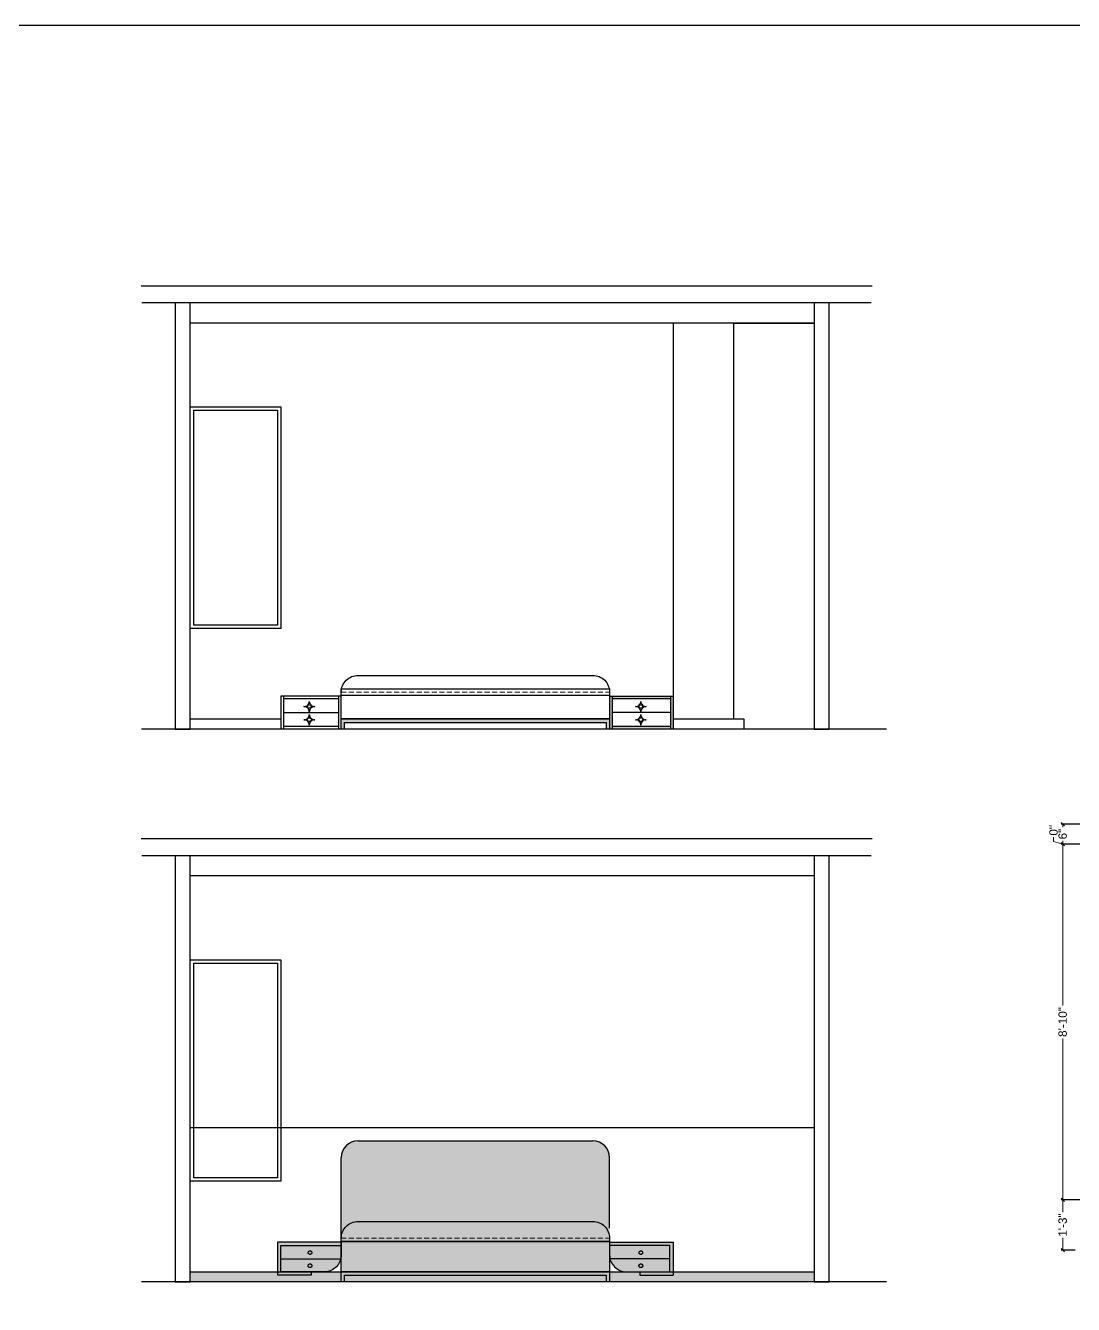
# Model space of a CAD drawing. Header units: millimetres. Extents: x 56222 to 3066687, y -650199 to -121287.
# Drawn here: x 128868.4 to 129180.8, y -182703.3 to -182322.3 of the extents above; entities that cross this region are included whole.
import ezdxf

# ---------------------------------------------------------------- set-up
doc = ezdxf.new("R2010")
doc.units = ezdxf.units.MM
doc.header["$MEASUREMENT"] = 0
doc.header["$PDMODE"] = 35
doc.linetypes.add('ACAD_ISO02W100', pattern=[15, 12, -3])
doc.linetypes.add('DASHED', pattern=[0.75, 0.5, -0.25])
doc.layers.get('Defpoints').update_dxf_attribs({"color": 220})
for name, color, linetype, lineweight in [('@~LEVEL GRID LINE', 43, 'ACAD_ISO02W100', 9), ('dim05', 1, 'Continuous', 13), ('ELEVATION', 250, 'Continuous', 9), ('FURNI', 25, 'Continuous', 5), ('FURNITURE', 32, 'Continuous', 9), ('SECTION ( SLAB PLine )', 104, 'Continuous', 30), ('TILE', 14, 'Continuous', 9), ('wall', 7, 'Continuous', 30), ('XX~SLAB ( BEAM )~ ( DIM )', 7, 'Continuous', 9)]:
    doc.layers.add(name, color=color, linetype=linetype, lineweight=lineweight)
doc.layers.add('AR HATCH-7', color=7, linetype='Continuous')
doc.styles.add('Arial', font='arial.ttf')
doc.styles.get("Standard").update_dxf_attribs({"font": 'arial.ttf', "height": 6})
doc.dimstyles.new('ISO-25', dxfattribs={"dimtxt": 2.5, "dimasz": 1, "dimexe": 0.5, "dimexo": 1, "dimtad": 0, "dimdec": 1, "dimlunit": 4, "dimtxsty": 'Standard', "dimblk": 'OBLIQUE', "dimcen": 2.5, "dimclrd": 1, "dimclre": 1, "dimclrt": 5, "dimadec": 0, "dimazin": 0, "dimtfac": 1, "dimtdec": 1, "dimtmove": 0, "dimatfit": 3, "dimfxl": 1, "dimlwd": -1, "dimarcsym": 0})

# ---------------------------------------------------------------- blocks, each defined once
blk = doc.blocks.new('_Oblique')
at = {"layer": 'wall', "color": 0, "lineweight": -2}
blk.add_line((-0.5, -0.5), (0.5, 0.5), dxfattribs=at)
blk = doc.blocks.new('*D238')
at = {"layer": 'Defpoints', "color": 0, "lineweight": 30, "transparency": 16777216}
for p in [(129191.34, -182560.18), (129177.59, -182566.18), (129191.34, -182566.18)]:
    blk.add_point(p, dxfattribs=at)
at = {"layer": 'dim05', "color": 1, "linetype": 'Continuous', "lineweight": -2, "transparency": 16777216}
for p, q in [((129190.34, -182560.18), (129177.09, -182560.18)), ((129190.34, -182566.18), (129177.09, -182566.18))]:
    blk.add_line(p, q, dxfattribs=at)
at = {"layer": 'dim05', "color": 1, "linetype": 'Continuous', "transparency": 16777216}
for p, q in [((129177.59, -182560.18), (129177.59, -182561.11)), ((129177.59, -182566.18), (129177.59, -182565.25))]:
    blk.add_line(p, q, dxfattribs=at)
at = {"layer": 'dim05', "color": 1, "transparency": 16777216}
for p, rotation in [((129177.59, -182560.18), 90), ((129177.59, -182566.18), 270)]:
    blk.add_blockref('_Oblique', p, dxfattribs=dict(at, rotation=rotation))
at = {"layer": 'dim05', "color": 5, "lineweight": 25, "transparency": 16777216, "insert": (129177.59, -182563.18), "char_height": 2.5, "attachment_point": 5, "rotation": 90, "style": 'Arial'}
blk.add_mtext('6"', dxfattribs=at)
blk = doc.blocks.new('*D239')
at = {"layer": 'Defpoints', "color": 0, "lineweight": 30, "transparency": 16777216}
for p in [(129177.59, -182566.18), (129191.34, -182566.18), (129194.94, -182566.18)]:
    blk.add_point(p, dxfattribs=at)
at = {"layer": 'dim05', "color": 1, "linetype": 'Continuous', "transparency": 16777216}
for p, q in [((129174.87, -182565.37), (129174.87, -182564.12)), ((129177.59, -182566.18), (129174.87, -182565.37)), ((129177.59, -182566.18), (129177.59, -182565.18)), ((129177.59, -182566.18), (129177.59, -182567.18))]:
    blk.add_line(p, q, dxfattribs=at)
at = {"layer": 'dim05', "color": 1, "linetype": 'Continuous', "lineweight": -2, "transparency": 16777216}
for p in [(129190.34, -182566.18), (129193.94, -182566.18)]:
    blk.add_line(p, (129177.09, -182566.18), dxfattribs=at)
at = {"layer": 'dim05', "color": 1, "transparency": 16777216}
for rotation in [90, 270]:
    blk.add_blockref('_Oblique', (129177.59, -182566.18), dxfattribs=dict(at, rotation=rotation))
at = {"layer": 'dim05', "color": 5, "lineweight": 25, "transparency": 16777216, "insert": (129174.87, -182562.05), "char_height": 2.5, "attachment_point": 5, "rotation": 90, "style": 'Arial'}
blk.add_mtext('0"', dxfattribs=at)
blk = doc.blocks.new('*D240')
at = {"layer": 'Defpoints', "color": 0, "lineweight": 30, "transparency": 16777216}
for p in [(129194.94, -182566.18), (129177.59, -182672.18), (129194.34, -182672.18)]:
    blk.add_point(p, dxfattribs=at)
at = {"layer": 'dim05', "color": 1, "linetype": 'Continuous', "lineweight": -2, "transparency": 16777216}
for p, q in [((129193.94, -182566.18), (129177.09, -182566.18)), ((129193.34, -182672.18), (129177.09, -182672.18))]:
    blk.add_line(p, q, dxfattribs=at)
at = {"layer": 'dim05', "color": 1, "linetype": 'Continuous', "transparency": 16777216}
for p, q in [((129177.59, -182566.18), (129177.59, -182614.26)), ((129177.59, -182672.18), (129177.59, -182624.1))]:
    blk.add_line(p, q, dxfattribs=at)
at = {"layer": 'dim05', "color": 1, "transparency": 16777216}
for p, rotation in [((129177.59, -182566.18), 90), ((129177.59, -182672.18), 270)]:
    blk.add_blockref('_Oblique', p, dxfattribs=dict(at, rotation=rotation))
at = {"layer": 'dim05', "color": 5, "lineweight": 25, "transparency": 16777216, "insert": (129177.59, -182619.18), "char_height": 2.5, "attachment_point": 5, "rotation": 90, "style": 'Arial'}
blk.add_mtext('8\'-10"', dxfattribs=at)
blk = doc.blocks.new('*D241')
at = {"layer": 'Defpoints', "color": 0, "lineweight": 30, "transparency": 16777216}
for p in [(129194.34, -182672.18), (129177.59, -182687.18), (129182.34, -182687.18)]:
    blk.add_point(p, dxfattribs=at)
at = {"layer": 'dim05', "color": 1, "linetype": 'Continuous', "lineweight": -2, "transparency": 16777216}
for p, q in [((129193.34, -182672.18), (129177.09, -182672.18)), ((129181.34, -182687.18), (129177.09, -182687.18))]:
    blk.add_line(p, q, dxfattribs=at)
at = {"layer": 'dim05', "color": 1, "linetype": 'Continuous', "transparency": 16777216}
for p, q in [((129177.59, -182672.18), (129177.59, -182675.85)), ((129177.59, -182687.18), (129177.59, -182683.51))]:
    blk.add_line(p, q, dxfattribs=at)
at = {"layer": 'dim05', "color": 1, "transparency": 16777216}
for p, rotation in [((129177.59, -182672.18), 90), ((129177.59, -182687.18), 270)]:
    blk.add_blockref('_Oblique', p, dxfattribs=dict(at, rotation=rotation))
at = {"layer": 'dim05', "color": 5, "lineweight": 25, "transparency": 16777216, "insert": (129177.59, -182679.68), "char_height": 2.5, "attachment_point": 5, "rotation": 90, "style": 'Arial'}
blk.add_mtext('1\'-3"', dxfattribs=at)

msp = doc.modelspace()

# ---------------------------------------------------------------- hatches: boundary and pattern name
at = {"layer": 'AR HATCH-7', "lineweight": 30, "true_color": 0x000000, "transparency": 33554605}
h = msp.add_hatch(color=18, dxfattribs=at)
h.dxf.hatch_style = 1
h.paths.add_polyline_path([(129061.518, -182522.095), (129060.715, -182522.095), (129060.715, -182531.884), (129061.518, -182531.884)])
h.paths.add_polyline_path([(129060.715, -182531.134), (129043.268, -182531.134), (129043.268, -182531.884), (129060.715, -182531.884)])
h.paths.add_polyline_path([(129043.268, -182522.095), (129042.518, -182522.095), (129042.518, -182528.884), (129042.518, -182531.884), (129043.268, -182531.884), (129043.268, -182531.134)])
h.paths.add_polyline_path([(129060.715, -182522.095), (129043.268, -182522.095), (129043.268, -182522.845), (129060.715, -182522.845)])
at = {"layer": 'AR HATCH-7', "lineweight": 30, "true_color": 0x000000, "transparency": 33554687}
h = msp.add_hatch(color=18, dxfattribs=at)
h.dxf.hatch_style = 1
h.paths.add_polyline_path([(129042.518, -182528.884), (128962.518, -182528.884), (128962.518, -182531.884), (128963.518, -182531.884), (128963.518, -182529.884), (129041.518, -182529.884), (129041.518, -182531.884), (129042.518, -182531.884)])
at = {"layer": 'AR HATCH-7', "lineweight": 30, "true_color": 0xcecce6, "transparency": 33554531}
h = msp.add_hatch(color=254, dxfattribs=at)
h.dxf.hatch_style = 1
h.paths.add_polyline_path([(129042.518, -182659.614), (129042.138, -182657.701), (129041.054, -182656.079), (129039.432, -182654.995), (129037.518, -182654.614), (128967.518, -182654.614), (128965.605, -182654.995), (128963.983, -182656.079), (128962.899, -182657.701), (128962.518, -182659.614), (128962.518, -182683.614, -0.4142136), (128967.518, -182678.614), (129037.518, -182678.614, -0.4142136), (129042.518, -182683.614)])
h.paths.add_polyline_path([(129042.518, -182684.614), (128962.518, -182684.614), (128962.518, -182693.614), (129042.518, -182693.614)])
at = {"layer": 'AR HATCH-7', "lineweight": 30, "transparency": 33554531}
h = msp.add_hatch(color=9, dxfattribs=at)
h.dxf.hatch_style = 1
h.paths.add_polyline_path([(129037.518, -182678.614), (128967.518, -182678.614, 0.4142136), (128962.518, -182683.614), (129042.518, -182683.614, 0.4142136)])
h.paths.add_polyline_path([(129042.518, -182683.614), (128962.518, -182683.614), (128962.518, -182684.614), (129042.518, -182684.614)])
at = {"layer": 'AR HATCH-7', "lineweight": 30, "transparency": 33554687}
h = msp.add_hatch(color=256, dxfattribs=at)
h.dxf.hatch_style = 1
h.paths.add_polyline_path([(128953.518, -182693.614), (128944.518, -182693.614), (128944.518, -182690.825), (128944.518, -182685.825), (128962.518, -182685.825), (128962.518, -182684.825), (128943.518, -182684.825), (128943.518, -182694.614), (128953.518, -182694.614)])
at = {"layer": 'AR HATCH-7', "lineweight": 30, "transparency": 33554531}
h = msp.add_hatch(color=9, dxfattribs=at)
h.dxf.hatch_style = 1
h.paths.add_polyline_path([(128962.518, -182685.657), (128944.518, -182685.657), (128944.518, -182689.552), (128962.395, -182689.552, 0.0557936), (128962.518, -182688.446)])
at = {"layer": 'AR HATCH-7', "lineweight": 30, "transparency": 33554687}
h = msp.add_hatch(color=256, dxfattribs=at)
h.dxf.hatch_style = 1
h.paths.add_polyline_path([(129051.518, -182693.614), (129060.518, -182693.614), (129060.518, -182690.825), (129060.518, -182685.825), (129042.518, -182685.825), (129042.518, -182684.825), (129061.518, -182684.825), (129061.518, -182694.614), (129051.518, -182694.614)])
at = {"layer": 'AR HATCH-7', "lineweight": 30, "transparency": 33554531}
h = msp.add_hatch(color=9, dxfattribs=at)
h.dxf.hatch_style = 1
h.paths.add_polyline_path([(129042.518, -182685.657), (129060.518, -182685.657), (129060.518, -182689.552), (129042.642, -182689.552, -0.0557936), (129042.518, -182688.446)])
h = msp.add_hatch(color=9, dxfattribs=at)
h.dxf.hatch_style = 1
h.paths.add_polyline_path([(128962.395, -182689.72), (128944.518, -182689.72), (128944.518, -182693.614), (128953.518, -182693.614), (128957.518, -182693.614, 0.3503238)])
h = msp.add_hatch(color=9, dxfattribs=at)
h.dxf.hatch_style = 1
h.paths.add_polyline_path([(129042.642, -182689.72), (129060.518, -182689.72), (129060.518, -182693.614), (129051.518, -182693.614), (129047.518, -182693.614, -0.3503238)])
at = {"layer": 'AR HATCH-7', "lineweight": 30, "transparency": 33554641}
h = msp.add_hatch(color=8, dxfattribs=at)
h.dxf.hatch_style = 1
h.paths.add_polyline_path([(128962.518, -182693.614), (128917.525, -182693.614), (128917.525, -182696.614), (128962.518, -182696.614)])
h.paths.add_polyline_path([(129041.518, -182694.614), (128963.518, -182694.614), (128963.518, -182696.614), (129041.518, -182696.614)])
h.paths.add_polyline_path([(129103.525, -182693.614), (129086.859, -182693.614), (129042.518, -182693.614), (129042.518, -182696.614), (129103.525, -182696.614)])
at = {"layer": 'AR HATCH-7', "lineweight": 30, "true_color": 0x000000, "transparency": 33554687}
h = msp.add_hatch(color=18, dxfattribs=at)
h.dxf.hatch_style = 1
h.paths.add_polyline_path([(129042.518, -182693.614), (128962.518, -182693.614), (128962.518, -182696.614), (128963.518, -182696.614), (128963.518, -182694.614), (129041.518, -182694.614), (129041.518, -182696.614), (129042.518, -182696.614)])

# ---------------------------------------------------------------- linework, layer by layer
at = {"layer": '@~LEVEL GRID LINE', "lineweight": 30}
for centre, radius in [((128953.205, -182687.901), 0.526), ((129051.832, -182687.901), 0.526), ((128953.205, -182691.812), 0.559), ((129051.832, -182691.812), 0.559)]:
    msp.add_circle(centre, radius, dxfattribs=at)
at = {"layer": 'ELEVATION', "color": 0, "lineweight": 25}
for points in [[(128917.525, -182435.884), (128944.525, -182435.884), (128944.525, -182501.884), (128917.525, -182501.884)], [(128918.525, -182436.884), (128943.525, -182436.884), (128943.525, -182500.884), (128918.525, -182500.884)], [(128917.525, -182600.614), (128944.525, -182600.614), (128944.525, -182666.614), (128917.525, -182666.614)], [(128918.525, -182601.614), (128943.525, -182601.614), (128943.525, -182665.614), (128918.525, -182665.614)]]:
    msp.add_lwpolyline(points, close=True, dxfattribs=at)
at = {"layer": 'FURNI', "lineweight": 30}
for points in [[(129079.525, -182528.884), (129079.525, -182410.884), (129103.525, -182410.884), (129103.525, -182531.884), (129082.525, -182531.884)], [(129079.525, -182528.884), (129082.525, -182528.884), (129082.525, -182531.884)]]:
    msp.add_lwpolyline(points, dxfattribs=at)
at = {"layer": 'FURNI', "lineweight": 25}
for centre, radius in [((128952.992, -182525.17), 0.526), ((129051.832, -182525.17), 0.526), ((128952.992, -182529.082), 0.559), ((129051.832, -182529.082), 0.559)]:
    msp.add_circle(centre, radius, dxfattribs=at)
for centre, start, end in [((128951.419, -182523.623), 268.10948, 360), ((128951.419, -182526.769), 0, 91.89052), ((128954.565, -182523.623), 180, 271.89052), ((128954.565, -182526.769), 88.10948, 180), ((129050.259, -182523.623), 268.10948, 360), ((129050.259, -182526.769), 0, 91.89052), ((129053.405, -182523.623), 180, 271.89052), ((129053.405, -182526.769), 88.10948, 180), ((128951.419, -182527.535), 268.10948, 360), ((128951.419, -182530.681), 0, 91.89052), ((128954.565, -182527.535), 180, 271.89052), ((128954.565, -182530.681), 88.10948, 180), ((129050.259, -182527.535), 268.10948, 360), ((129050.259, -182530.681), 0, 91.89052), ((129053.405, -182527.535), 180, 271.89052), ((129053.405, -182530.681), 88.10948, 180)]:
    msp.add_arc(centre, 1.573, start, end, dxfattribs=at)
at = {"layer": 'FURNITURE', "lineweight": 25}
msp.add_line((129061.518, -182410.884), (129061.518, -182522.095), dxfattribs=at)
at = {"layer": 'FURNITURE', "color": 242, "lineweight": 30, "true_color": 0xcd2027}
for p, q in [((129125.067, -182531.884), (128902.989, -182531.884)), ((129125.067, -182696.614), (128902.989, -182696.614))]:
    msp.add_line(p, q, dxfattribs=at)
at = {"layer": 'SECTION ( SLAB PLine )', "color": 1}
for p, q in [((129120.81, -182399.884), (128902.901, -182399.884)), ((129120.537, -182404.884), (128903.101, -182404.884)), ((129120.81, -182564.614), (128902.901, -182564.614)), ((129120.537, -182569.614), (128903.101, -182569.614))]:
    msp.add_line(p, q, dxfattribs=at)
at = {"layer": 'SECTION ( SLAB PLine )', "color": 6}
for p, q in [((129103.525, -182410.884), (128917.525, -182410.884)), ((129103.525, -182575.614), (128917.525, -182575.614))]:
    msp.add_line(p, q, dxfattribs=at)
at = {"layer": 'TILE', "lineweight": 25}
for p, q in [((128917.525, -182528.884), (128944.525, -182528.884)), ((129061.518, -182528.884), (129082.525, -182528.884))]:
    msp.add_line(p, q, dxfattribs=at)
at = {"layer": 'TILE', "color": 8, "lineweight": 30}
for p, q in [((128917.525, -182693.614), (128962.518, -182693.614)), ((129042.518, -182693.614), (129103.525, -182693.614))]:
    msp.add_line(p, q, dxfattribs=at)
at = {"layer": 'TILE', "color": 242, "lineweight": 30, "true_color": 0xcd2027}
msp.add_lwpolyline([(129733.325, -182322.254), (128333.367, -182322.254), (128333.367, -184444.332), (129733.325, -184444.332)], close=True, dxfattribs=at)
at = {"layer": 'XX~SLAB ( BEAM )~ ( DIM )', "lineweight": 30}
for p, q in [((128962.518, -182522.095), (128944.525, -182522.095)), ((128944.525, -182522.095), (128944.525, -182531.884)), ((128945.275, -182522.095), (128945.275, -182531.884)), ((128961.715, -182522.845), (128945.275, -182522.845)), ((128961.715, -182522.095), (128961.715, -182531.884)), ((129042.518, -182522.095), (129061.518, -182522.095)), ((129043.268, -182522.095), (129043.268, -182531.884)), ((129060.715, -182522.845), (129043.268, -182522.845)), ((129060.715, -182522.095), (129060.715, -182531.884)), ((129061.518, -182522.095), (129061.518, -182531.884)), ((128945.275, -182526.989), (128961.715, -182526.989)), ((129060.715, -182526.989), (129043.268, -182526.989)), ((128962.518, -182531.884), (128944.525, -182531.884)), ((128961.715, -182531.134), (128945.275, -182531.134)), ((129060.715, -182531.134), (129043.268, -182531.134)), ((128967.518, -182654.614), (129037.518, -182654.614)), ((128962.518, -182696.614), (128962.518, -182659.614)), ((129042.518, -182680.614), (129042.518, -182659.614)), ((128962.518, -182684.825), (128943.518, -182684.825)), ((128943.518, -182684.825), (128943.518, -182694.614)), ((129042.518, -182684.825), (129061.518, -182684.825)), ((129061.518, -182684.825), (129061.518, -182694.614)), ((128944.518, -182689.72), (128962.395, -182689.72)), ((129060.518, -182689.72), (129042.642, -182689.72)), ((128953.518, -182694.614), (128943.518, -182694.614)), ((128953.518, -182693.614), (128944.518, -182693.614)), ((128953.518, -182693.614), (128953.518, -182694.614)), ((129051.518, -182693.614), (129060.518, -182693.614)), ((129051.518, -182693.614), (129051.518, -182694.614)), ((129051.518, -182694.614), (129061.518, -182694.614))]:
    msp.add_line(p, q, dxfattribs=at)
at = {"layer": 'XX~SLAB ( BEAM )~ ( DIM )', "color": 42, "linetype": 'DASHED', "lineweight": 18, "ltscale": 3}
for p, q in [((128962.518, -182520.884), (129042.518, -182520.884)), ((128962.518, -182683.614), (129042.518, -182683.614))]:
    msp.add_line(p, q, dxfattribs=at)
at = {"layer": 'XX~SLAB ( BEAM )~ ( DIM )', "color": 42, "lineweight": 30}
for p, q in [((128917.525, -182650.614), (129103.525, -182650.614)), ((128962.518, -182684.825), (128962.518, -182685.825)), ((129042.518, -182684.825), (129042.518, -182685.825))]:
    msp.add_line(p, q, dxfattribs=at)
at = {"layer": 'XX~SLAB ( BEAM )~ ( DIM )', "lineweight": 30}
for points in [[(128917.525, -182404.884), (128913.025, -182404.884), (128913.025, -182531.884), (128917.525, -182531.884)], [(129108.025, -182404.884), (129103.525, -182404.884), (129103.525, -182531.884), (129108.025, -182531.884)], [(128962.518, -182519.884), (129042.518, -182519.884), (129042.518, -182528.884), (128962.518, -182528.884)], [(128917.525, -182569.614), (128913.025, -182569.614), (128913.025, -182696.614), (128917.525, -182696.614)], [(129108.025, -182569.614), (129103.525, -182569.614), (129103.525, -182696.614), (129108.025, -182696.614)], [(128962.518, -182684.614), (129042.518, -182684.614), (129042.518, -182693.614), (128962.518, -182693.614)]]:
    msp.add_lwpolyline(points, close=True, dxfattribs=at)
for points in [[(128967.518, -182515.884), (129037.518, -182515.884, -0.4142136), (129042.518, -182520.884), (129042.518, -182521.884), (128962.518, -182521.884), (128962.518, -182520.884, -0.4142136)], [(128967.518, -182678.614), (129037.518, -182678.614, -0.4142136), (129042.518, -182683.614), (129042.518, -182684.614), (128962.518, -182684.614), (128962.518, -182683.614, -0.4142136)], [(128944.518, -182685.825), (128962.518, -182685.825), (128962.518, -182688.614, -0.4142136), (128957.518, -182693.614), (128944.518, -182693.614)], [(129060.518, -182685.825), (129042.518, -182685.825), (129042.518, -182688.614, 0.4142136), (129047.518, -182693.614), (129060.518, -182693.614)]]:
    msp.add_lwpolyline(points, format="xyb", close=True, dxfattribs=at)
for points in [[(128962.518, -182531.884), (128962.518, -182528.884), (129042.518, -182528.884), (129042.518, -182531.884)], [(128963.518, -182531.884), (128963.518, -182529.884), (129041.518, -182529.884), (129041.518, -182531.884)], [(128962.518, -182696.614), (128962.518, -182693.614), (129042.518, -182693.614), (129042.518, -182696.614)], [(128963.518, -182696.614), (128963.518, -182694.614), (129041.518, -182694.614), (129041.518, -182696.614)]]:
    msp.add_lwpolyline(points, dxfattribs=at)
for centre, start, end in [((128967.518, -182659.614), 90, 180), ((129037.518, -182659.614), 0, 90)]:
    msp.add_arc(centre, 5, start, end, dxfattribs=at)

# ---------------------------------------------------------------- dimensions: what is measured, and where the dimension line sits
at = {"layer": 'dim05', "color": 27, "lineweight": 25, "true_color": 0x7d5120}
for base, p1, p2, picture, middle in [((129177.588038063, -182566.179526219), (129191.336472175, -182566.179526219), (129194.94087453, -182566.179526219), '*D239', (129174.874105593, -182563.490346478)), ((129177.588, -182566.18), (129191.336, -182560.18), (129191.336, -182566.18), '*D238', (129177.588, -182563.18)), ((129177.588, -182672.18), (129194.941, -182566.18), (129194.336, -182672.18), '*D240', (129177.588, -182619.18)), ((129177.588, -182687.18), (129194.336, -182672.18), (129182.336, -182687.18), '*D241', (129177.588, -182679.68))]:
    dim = msp.add_linear_dim(base=base, p1=p1, p2=p2, angle=90, dimstyle='ISO-25', override={"dimtxsty": 'Arial', "dimtmove": 1}, dxfattribs=at)
    dim.commit()
    dim.dimension.update_dxf_attribs({"geometry": picture, "text_midpoint": middle})

doc.saveas('drawing.dxf')
